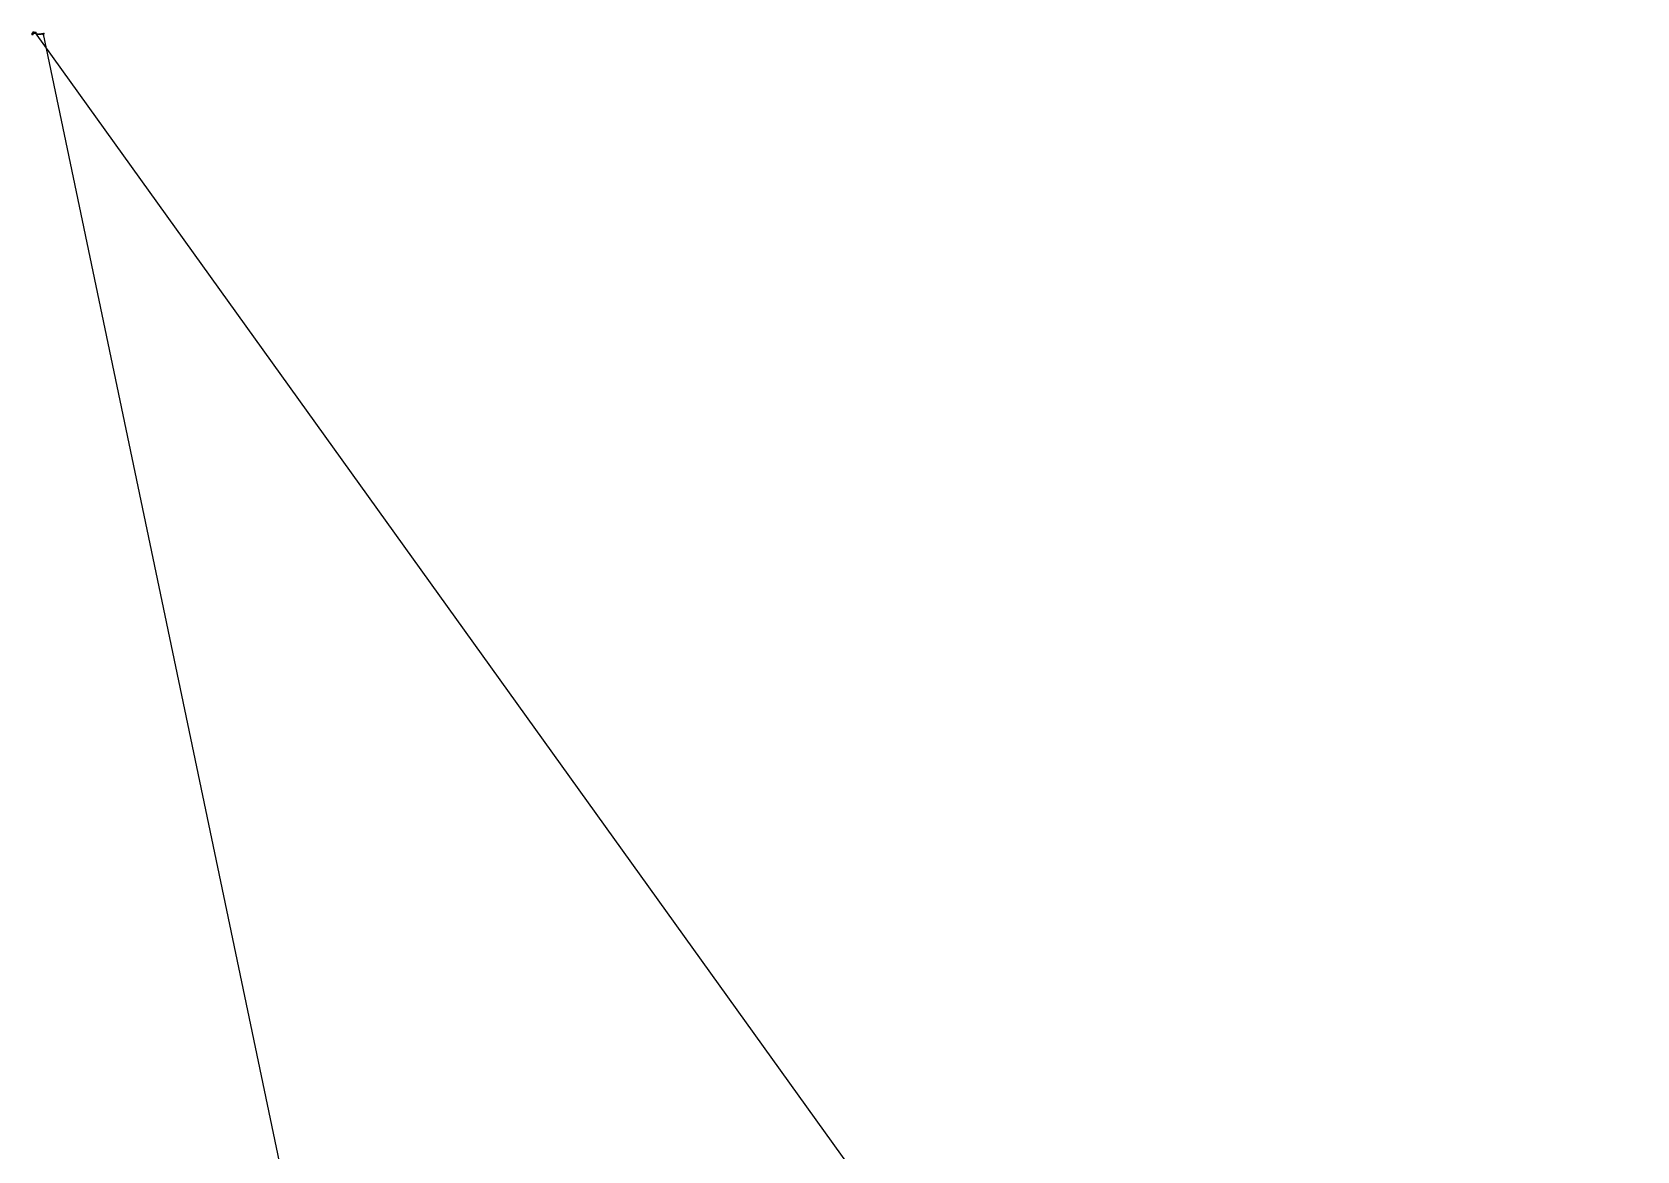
# Model space of a CAD drawing. Header units: metres. Extents: x 533996 to 558759, y 1823984 to 1869097.
# Drawn here: x 534008 to 550192, y 1857819 to 1869097 of the extents above; entities that cross this region are included whole.
import ezdxf

# ---------------------------------------------------------------- set-up
doc = ezdxf.new("R2010")
doc.units = ezdxf.units.M
doc.header["$MEASUREMENT"] = 0
doc.layers.add('Unknown Line Type', color=7, linetype='Continuous')
doc.layers.add('Unknown Point Feature', color=7, linetype='Continuous')

msp = doc.modelspace()

# ---------------------------------------------------------------- linework, layer by layer
at = {"layer": 'Unknown Line Type', "color": 4, "true_color": 0x00ffff}
msp.add_polyline3d([(558442, 1835129, 299), (534041, 1869090, 423), (534045, 1869093, 416), (534019, 1869092, 380), (534020, 1869096, 379), (534014, 1869079, 370), (534015, 1869073, 368), (534011, 1869076, 366), (534008, 1869073, 367), (534008, 1869075, 365), (534010, 1869082, 367), (534012, 1869085, 368), (534014, 1869088, 366), (534018, 1869090, 365), (534024, 1869097, 367), (534025, 1869097, 368), (534027, 1869092, 367), (534028, 1869088, 367), (534026, 1869090, 364), (534033, 1869087, 364), (534045, 1869084, 363), (534063, 1869076, 348), (534077, 1869075, 344), (534077, 1869075, 344), (534085, 1869076, 344), (534088, 1869076, 344), (534097, 1869076, 344), (534107, 1869079, 343), (534116, 1869080, 340), (534123, 1869080, 337), (534126, 1869083, 337), (534128, 1869083, 338), (534127, 1869082, 339), (534124, 1869075, 339), (534123, 1869077, 341), (534123, 1869076, 344), (534123, 1869074, 345), (534121, 1869073, 343), (534121, 1869075, 342), (540850, 1836930, 271)], dxfattribs=at)
at = {"layer": 'Unknown Point Feature'}
for p in [(534008, 1869075, 365), (534008, 1869073, 367), (534010, 1869082, 367), (534011, 1869076, 366), (534012, 1869085, 368), (534014, 1869088, 366), (534014, 1869079, 370), (534015, 1869073, 368), (534018, 1869090, 365), (534019, 1869092, 380), (534020, 1869096, 379), (534024, 1869097, 367), (534025, 1869097, 368), (534026, 1869090, 364), (534027, 1869092, 367), (534028, 1869088, 367), (534033, 1869087, 364), (534041, 1869090, 423), (534045, 1869093, 416), (534045, 1869084, 363), (534063, 1869076, 348), (534077, 1869075, 344), (534077, 1869075, 344), (534085, 1869076, 344), (534088, 1869076, 344), (534097, 1869076, 344), (534107, 1869079, 343), (534116, 1869080, 340), (534121, 1869075, 342), (534121, 1869073, 343), (534123, 1869080, 337), (534123, 1869077, 341), (534123, 1869076, 344), (534123, 1869074, 345), (534124, 1869075, 339), (534126, 1869083, 337), (534127, 1869082, 339), (534128, 1869083, 338)]:
    msp.add_point(p, dxfattribs=at)

doc.saveas('drawing.dxf')
